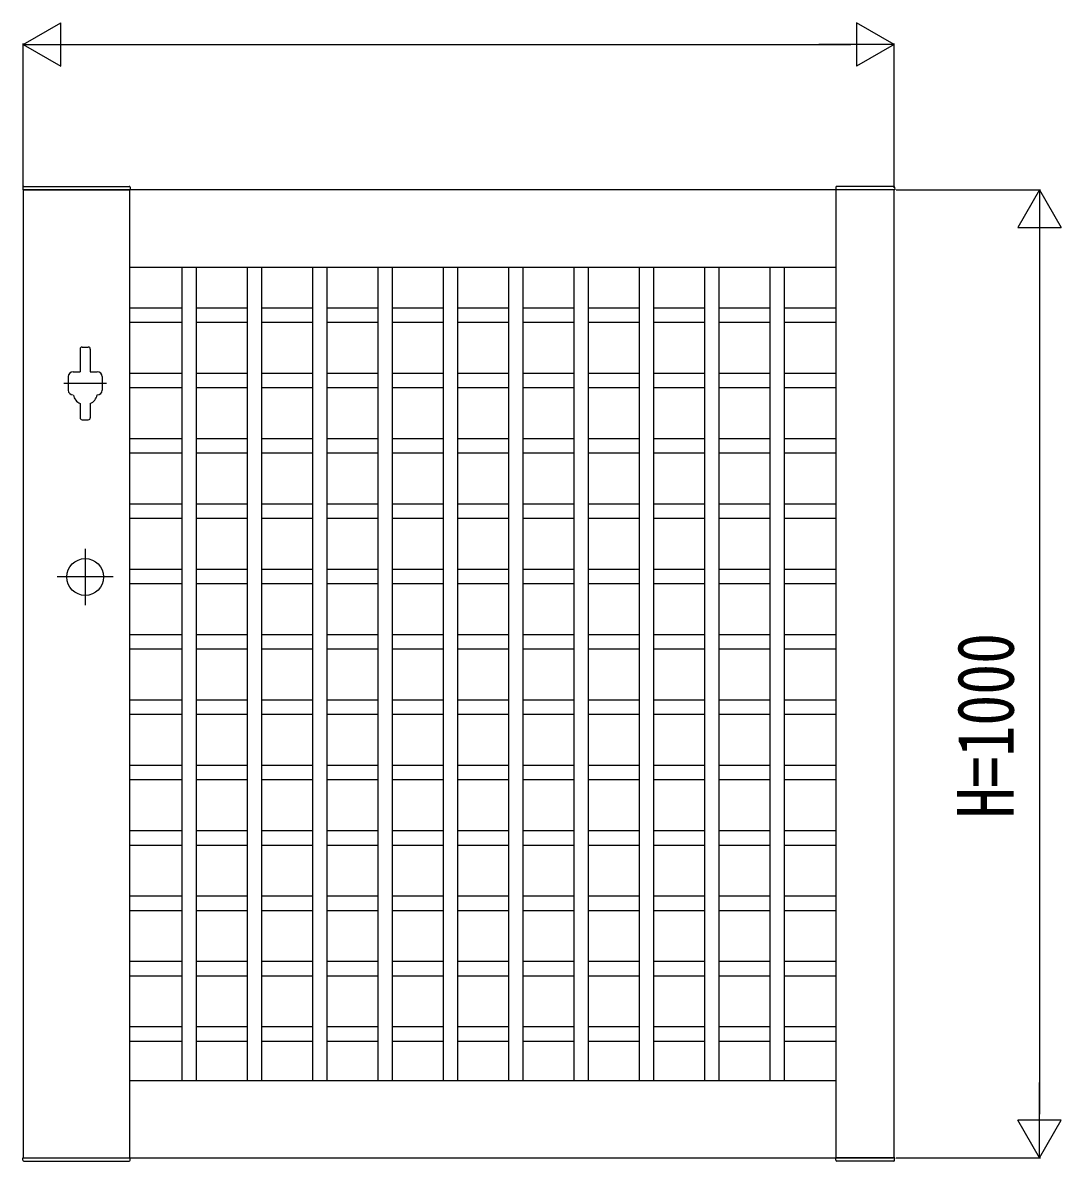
# Model space of a CAD drawing. Units: millimetres, scale not verified. Extents: x -8410 to 8410, y -5940 to 5940.
# Drawn here: x 1790 to 2863, y -1254 to -78 of the extents above; entities that cross this region are included whole.
import ezdxf
from ezdxf.enums import TextEntityAlignment as Align

# ---------------------------------------------------------------- set-up
doc = ezdxf.new("R2010")
doc.units = ezdxf.units.MM
doc.header["$LTSCALE"] = 30
for name, color, linetype in [('0-2_YKK_11', 7, 'Continuous'), ('0-3_YKK_11E', 7, 'Continuous'), ('0-4_YKK_A1', 4, 'Continuous'), ('0-5_YKK_D', 6, 'Continuous')]:
    doc.layers.add(name, color=color, linetype=linetype)
doc.styles.add('ＭＳ ゴシック', font='')
doc.styles.get('ＭＳ ゴシック').set_extended_font_data('MS Gothic')

msp = doc.modelspace()

# ---------------------------------------------------------------- linework, layer by layer
at = {"layer": '0-2_YKK_11'}
for p, q in [((1900.04, -1250), (1900.04, -250)), ((2630.04, -1250), (2630.04, -250)), ((1900.04, -330), (2630.04, -330)), ((1900.04, -1170), (2630.04, -1170))]:
    msp.add_line(p, q, dxfattribs=at)
msp.add_lwpolyline([(1790.04, -250), (1790.04, -1250), (2690.04, -1250), (2690.04, -250)], close=True, dxfattribs=at)
at = {"layer": '0-3_YKK_11E'}
for p, q in [((1953.79, -330), (1953.79, -1170)), ((1968.79, -330), (1968.79, -1170)), ((2021.29, -330), (2021.29, -1170)), ((2036.29, -330), (2036.29, -1170)), ((2088.79, -330), (2088.79, -1170)), ((2103.79, -330), (2103.79, -1170)), ((2156.29, -330), (2156.29, -1170)), ((2171.29, -330), (2171.29, -1170)), ((2223.79, -330), (2223.79, -1170)), ((2238.79, -330), (2238.79, -1170)), ((2291.29, -330), (2291.29, -1170)), ((2306.29, -330), (2306.29, -1170)), ((2358.79, -330), (2358.79, -1170)), ((2373.79, -330), (2373.79, -1170)), ((2426.29, -330), (2426.29, -1170)), ((2441.29, -330), (2441.29, -1170)), ((2493.79, -330), (2493.79, -1170)), ((2508.79, -330), (2508.79, -1170)), ((2561.29, -330), (2561.29, -1170)), ((2576.29, -330), (2576.29, -1170)), ((1900.04, -371.85), (1953.79, -371.85)), ((1968.79, -371.85), (2021.29, -371.85)), ((2036.29, -371.85), (2088.79, -371.85)), ((2103.79, -371.85), (2156.29, -371.85)), ((2171.29, -371.85), (2223.79, -371.85)), ((2238.79, -371.85), (2291.29, -371.85)), ((2306.29, -371.85), (2358.79, -371.85)), ((2373.79, -371.85), (2426.29, -371.85)), ((2441.29, -371.85), (2493.79, -371.85)), ((2508.79, -371.85), (2561.29, -371.85)), ((2576.29, -371.85), (2630.04, -371.85)), ((1900.04, -386.85), (1953.79, -386.85)), ((1968.79, -386.85), (2021.29, -386.85)), ((2036.29, -386.85), (2088.79, -386.85)), ((2103.79, -386.85), (2156.29, -386.85)), ((2171.29, -386.85), (2223.79, -386.85)), ((2238.79, -386.85), (2291.29, -386.85)), ((2306.29, -386.85), (2358.79, -386.85)), ((2373.79, -386.85), (2426.29, -386.85)), ((2441.29, -386.85), (2493.79, -386.85)), ((2508.79, -386.85), (2561.29, -386.85)), ((2576.29, -386.85), (2630.04, -386.85)), ((1900.04, -439.35), (1953.79, -439.35)), ((1968.79, -439.35), (2021.29, -439.35)), ((2036.29, -439.35), (2088.79, -439.35)), ((2103.79, -439.35), (2156.29, -439.35)), ((2171.29, -439.35), (2223.79, -439.35)), ((2238.79, -439.35), (2291.29, -439.35)), ((2306.29, -439.35), (2358.79, -439.35)), ((2373.79, -439.35), (2426.29, -439.35)), ((2441.29, -439.35), (2493.79, -439.35)), ((2508.79, -439.35), (2561.29, -439.35)), ((2576.29, -439.35), (2630.04, -439.35)), ((1900.04, -454.35), (1953.79, -454.35)), ((1968.79, -454.35), (2021.29, -454.35)), ((2036.29, -454.35), (2088.79, -454.35)), ((2103.79, -454.35), (2156.29, -454.35)), ((2171.29, -454.35), (2223.79, -454.35)), ((2238.79, -454.35), (2291.29, -454.35)), ((2306.29, -454.35), (2358.79, -454.35)), ((2373.79, -454.35), (2426.29, -454.35)), ((2441.29, -454.35), (2493.79, -454.35)), ((2508.79, -454.35), (2561.29, -454.35)), ((2576.29, -454.35), (2630.04, -454.35)), ((1900.04, -506.85), (1953.79, -506.85)), ((1968.79, -506.85), (2021.29, -506.85)), ((2036.29, -506.85), (2088.79, -506.85)), ((2103.79, -506.85), (2156.29, -506.85)), ((2171.29, -506.85), (2223.79, -506.85)), ((2238.79, -506.85), (2291.29, -506.85)), ((2306.29, -506.85), (2358.79, -506.85)), ((2373.79, -506.85), (2426.29, -506.85)), ((2441.29, -506.85), (2493.79, -506.85)), ((2508.79, -506.85), (2561.29, -506.85)), ((2576.29, -506.85), (2630.04, -506.85)), ((1900.04, -521.85), (1953.79, -521.85)), ((1968.79, -521.85), (2021.29, -521.85)), ((2036.29, -521.85), (2088.79, -521.85)), ((2103.79, -521.85), (2156.29, -521.85)), ((2171.29, -521.85), (2223.79, -521.85)), ((2238.79, -521.85), (2291.29, -521.85)), ((2306.29, -521.85), (2358.79, -521.85)), ((2373.79, -521.85), (2426.29, -521.85)), ((2441.29, -521.85), (2493.79, -521.85)), ((2508.79, -521.85), (2561.29, -521.85)), ((2576.29, -521.85), (2630.04, -521.85)), ((1900.04, -574.35), (1953.79, -574.35)), ((1968.79, -574.35), (2021.29, -574.35)), ((2036.29, -574.35), (2088.79, -574.35)), ((2103.79, -574.35), (2156.29, -574.35)), ((2171.29, -574.35), (2223.79, -574.35)), ((2238.79, -574.35), (2291.29, -574.35)), ((2306.29, -574.35), (2358.79, -574.35)), ((2373.79, -574.35), (2426.29, -574.35)), ((2441.29, -574.35), (2493.79, -574.35)), ((2508.79, -574.35), (2561.29, -574.35)), ((2576.29, -574.35), (2630.04, -574.35)), ((1900.04, -589.35), (1953.79, -589.35)), ((1968.79, -589.35), (2021.29, -589.35)), ((2036.29, -589.35), (2088.79, -589.35)), ((2103.79, -589.35), (2156.29, -589.35)), ((2171.29, -589.35), (2223.79, -589.35)), ((2238.79, -589.35), (2291.29, -589.35)), ((2306.29, -589.35), (2358.79, -589.35)), ((2373.79, -589.35), (2426.29, -589.35)), ((2441.29, -589.35), (2493.79, -589.35)), ((2508.79, -589.35), (2561.29, -589.35)), ((2576.29, -589.35), (2630.04, -589.35)), ((1900.04, -641.85), (1953.79, -641.85)), ((1968.79, -641.85), (2021.29, -641.85)), ((2036.29, -641.85), (2088.79, -641.85)), ((2103.79, -641.85), (2156.29, -641.85)), ((2171.29, -641.85), (2223.79, -641.85)), ((2238.79, -641.85), (2291.29, -641.85)), ((2306.29, -641.85), (2358.79, -641.85)), ((2373.79, -641.85), (2426.29, -641.85)), ((2441.29, -641.85), (2493.79, -641.85)), ((2508.79, -641.85), (2561.29, -641.85)), ((2576.29, -641.85), (2630.04, -641.85)), ((1900.04, -656.85), (1953.79, -656.85)), ((1968.79, -656.85), (2021.29, -656.85)), ((2036.29, -656.85), (2088.79, -656.85)), ((2103.79, -656.85), (2156.29, -656.85)), ((2171.29, -656.85), (2223.79, -656.85)), ((2238.79, -656.85), (2291.29, -656.85)), ((2306.29, -656.85), (2358.79, -656.85)), ((2373.79, -656.85), (2426.29, -656.85)), ((2441.29, -656.85), (2493.79, -656.85)), ((2508.79, -656.85), (2561.29, -656.85)), ((2576.29, -656.85), (2630.04, -656.85)), ((1900.04, -709.35), (1953.79, -709.35)), ((1968.79, -709.35), (2021.29, -709.35)), ((2036.29, -709.35), (2088.79, -709.35)), ((2103.79, -709.35), (2156.29, -709.35)), ((2171.29, -709.35), (2223.79, -709.35)), ((2238.79, -709.35), (2291.29, -709.35)), ((2306.29, -709.35), (2358.79, -709.35)), ((2373.79, -709.35), (2426.29, -709.35)), ((2441.29, -709.35), (2493.79, -709.35)), ((2508.79, -709.35), (2561.29, -709.35)), ((2576.29, -709.35), (2630.04, -709.35)), ((1900.04, -724.35), (1953.79, -724.35)), ((1968.79, -724.35), (2021.29, -724.35)), ((2036.29, -724.35), (2088.79, -724.35)), ((2103.79, -724.35), (2156.29, -724.35)), ((2171.29, -724.35), (2223.79, -724.35)), ((2238.79, -724.35), (2291.29, -724.35)), ((2306.29, -724.35), (2358.79, -724.35)), ((2373.79, -724.35), (2426.29, -724.35)), ((2441.29, -724.35), (2493.79, -724.35)), ((2508.79, -724.35), (2561.29, -724.35)), ((2576.29, -724.35), (2630.04, -724.35)), ((1900.04, -776.85), (1953.79, -776.85)), ((1968.79, -776.85), (2021.29, -776.85)), ((2036.29, -776.85), (2088.79, -776.85)), ((2103.79, -776.85), (2156.29, -776.85)), ((2171.29, -776.85), (2223.79, -776.85)), ((2238.79, -776.85), (2291.29, -776.85)), ((2306.29, -776.85), (2358.79, -776.85)), ((2373.79, -776.85), (2426.29, -776.85)), ((2441.29, -776.85), (2493.79, -776.85)), ((2508.79, -776.85), (2561.29, -776.85)), ((2576.29, -776.85), (2630.04, -776.85)), ((1900.04, -791.85), (1953.79, -791.85)), ((1968.79, -791.85), (2021.29, -791.85)), ((2036.29, -791.85), (2088.79, -791.85)), ((2103.79, -791.85), (2156.29, -791.85)), ((2171.29, -791.85), (2223.79, -791.85)), ((2238.79, -791.85), (2291.29, -791.85)), ((2306.29, -791.85), (2358.79, -791.85)), ((2373.79, -791.85), (2426.29, -791.85)), ((2441.29, -791.85), (2493.79, -791.85)), ((2508.79, -791.85), (2561.29, -791.85)), ((2576.29, -791.85), (2630.04, -791.85)), ((1900.04, -844.35), (1953.79, -844.35)), ((1968.79, -844.35), (2021.29, -844.35)), ((2036.29, -844.35), (2088.79, -844.35)), ((2103.79, -844.35), (2156.29, -844.35)), ((2171.29, -844.35), (2223.79, -844.35)), ((2238.79, -844.35), (2291.29, -844.35)), ((2306.29, -844.35), (2358.79, -844.35)), ((2373.79, -844.35), (2426.29, -844.35)), ((2441.29, -844.35), (2493.79, -844.35)), ((2508.79, -844.35), (2561.29, -844.35)), ((2576.29, -844.35), (2630.04, -844.35)), ((1900.04, -859.35), (1953.79, -859.35)), ((1968.79, -859.35), (2021.29, -859.35)), ((2036.29, -859.35), (2088.79, -859.35)), ((2103.79, -859.35), (2156.29, -859.35)), ((2171.29, -859.35), (2223.79, -859.35)), ((2238.79, -859.35), (2291.29, -859.35)), ((2306.29, -859.35), (2358.79, -859.35)), ((2373.79, -859.35), (2426.29, -859.35)), ((2441.29, -859.35), (2493.79, -859.35)), ((2508.79, -859.35), (2561.29, -859.35)), ((2576.29, -859.35), (2630.04, -859.35)), ((1900.04, -911.85), (1953.79, -911.85)), ((1968.79, -911.85), (2021.29, -911.85)), ((2036.29, -911.85), (2088.79, -911.85)), ((2103.79, -911.85), (2156.29, -911.85)), ((2171.29, -911.85), (2223.79, -911.85)), ((2238.79, -911.85), (2291.29, -911.85)), ((2306.29, -911.85), (2358.79, -911.85)), ((2373.79, -911.85), (2426.29, -911.85)), ((2441.29, -911.85), (2493.79, -911.85)), ((2508.79, -911.85), (2561.29, -911.85)), ((2576.29, -911.85), (2630.04, -911.85)), ((1900.04, -926.85), (1953.79, -926.85)), ((1968.79, -926.85), (2021.29, -926.85)), ((2036.29, -926.85), (2088.79, -926.85)), ((2103.79, -926.85), (2156.29, -926.85)), ((2171.29, -926.85), (2223.79, -926.85)), ((2238.79, -926.85), (2291.29, -926.85)), ((2306.29, -926.85), (2358.79, -926.85)), ((2373.79, -926.85), (2426.29, -926.85)), ((2441.29, -926.85), (2493.79, -926.85)), ((2508.79, -926.85), (2561.29, -926.85)), ((2576.29, -926.85), (2630.04, -926.85)), ((1900.04, -979.35), (1953.79, -979.35)), ((1968.79, -979.35), (2021.29, -979.35)), ((2036.29, -979.35), (2088.79, -979.35)), ((2103.79, -979.35), (2156.29, -979.35)), ((2171.29, -979.35), (2223.79, -979.35)), ((2238.79, -979.35), (2291.29, -979.35)), ((2306.29, -979.35), (2358.79, -979.35)), ((2373.79, -979.35), (2426.29, -979.35)), ((2441.29, -979.35), (2493.79, -979.35)), ((2508.79, -979.35), (2561.29, -979.35)), ((2576.29, -979.35), (2630.04, -979.35)), ((1900.04, -994.35), (1953.79, -994.35)), ((1968.79, -994.35), (2021.29, -994.35)), ((2036.29, -994.35), (2088.79, -994.35)), ((2103.79, -994.35), (2156.29, -994.35)), ((2171.29, -994.35), (2223.79, -994.35)), ((2238.79, -994.35), (2291.29, -994.35)), ((2306.29, -994.35), (2358.79, -994.35)), ((2373.79, -994.35), (2426.29, -994.35)), ((2441.29, -994.35), (2493.79, -994.35)), ((2508.79, -994.35), (2561.29, -994.35)), ((2576.29, -994.35), (2630.04, -994.35)), ((1900.04, -1046.85), (1953.79, -1046.85)), ((1968.79, -1046.85), (2021.29, -1046.85)), ((2036.29, -1046.85), (2088.79, -1046.85)), ((2103.79, -1046.85), (2156.29, -1046.85)), ((2171.29, -1046.85), (2223.79, -1046.85)), ((2238.79, -1046.85), (2291.29, -1046.85)), ((2306.29, -1046.85), (2358.79, -1046.85)), ((2373.79, -1046.85), (2426.29, -1046.85)), ((2441.29, -1046.85), (2493.79, -1046.85)), ((2508.79, -1046.85), (2561.29, -1046.85)), ((2576.29, -1046.85), (2630.04, -1046.85)), ((1900.04, -1061.85), (1953.79, -1061.85)), ((1968.79, -1061.85), (2021.29, -1061.85)), ((2036.29, -1061.85), (2088.79, -1061.85)), ((2103.79, -1061.85), (2156.29, -1061.85)), ((2171.29, -1061.85), (2223.79, -1061.85)), ((2238.79, -1061.85), (2291.29, -1061.85)), ((2306.29, -1061.85), (2358.79, -1061.85)), ((2373.79, -1061.85), (2426.29, -1061.85)), ((2441.29, -1061.85), (2493.79, -1061.85)), ((2508.79, -1061.85), (2561.29, -1061.85)), ((2576.29, -1061.85), (2630.04, -1061.85)), ((1900.04, -1114.35), (1953.79, -1114.35)), ((1968.79, -1114.35), (2021.29, -1114.35)), ((2036.29, -1114.35), (2088.79, -1114.35)), ((2103.79, -1114.35), (2156.29, -1114.35)), ((2171.29, -1114.35), (2223.79, -1114.35)), ((2238.79, -1114.35), (2291.29, -1114.35)), ((2306.29, -1114.35), (2358.79, -1114.35)), ((2373.79, -1114.35), (2426.29, -1114.35)), ((2441.29, -1114.35), (2493.79, -1114.35)), ((2508.79, -1114.35), (2561.29, -1114.35)), ((2576.29, -1114.35), (2630.04, -1114.35)), ((1900.04, -1129.35), (1953.79, -1129.35)), ((1968.79, -1129.35), (2021.29, -1129.35)), ((2036.29, -1129.35), (2088.79, -1129.35)), ((2103.79, -1129.35), (2156.29, -1129.35)), ((2171.29, -1129.35), (2223.79, -1129.35)), ((2238.79, -1129.35), (2291.29, -1129.35)), ((2306.29, -1129.35), (2358.79, -1129.35)), ((2373.79, -1129.35), (2426.29, -1129.35)), ((2441.29, -1129.35), (2493.79, -1129.35)), ((2508.79, -1129.35), (2561.29, -1129.35)), ((2576.29, -1129.35), (2630.04, -1129.35))]:
    msp.add_line(p, q, dxfattribs=at)
at = {"layer": '0-4_YKK_A1'}
for p, q in [((1790.67, -246.5), (1899.41, -246.5)), ((2689.41, -246.5), (2630.67, -246.5)), ((1789.67, -247.45), (1789.54, -250)), ((1789.54, -250), (1900.54, -250)), ((1900.41, -247.45), (1900.54, -250)), ((2629.67, -247.45), (2629.54, -250)), ((2690.54, -250), (2629.54, -250)), ((2690.41, -247.45), (2690.54, -250)), ((1848.79, -414.5), (1848.79, -438)), ((1850.79, -412.5), (1857.29, -412.5)), ((1859.29, -414.5), (1859.29, -438)), ((1836.54, -443), (1836.54, -457)), ((1841.54, -438), (1848.79, -438)), ((1859.29, -438), (1866.54, -438)), ((1871.54, -443), (1871.54, -457)), ((1876.04, -450), (1832.04, -450)), ((1848.79, -470.84), (1848.79, -485.5)), ((1859.29, -470.84), (1859.29, -485.5)), ((1850.79, -487.5), (1857.29, -487.5)), ((1854.04, -621), (1854.04, -679)), ((1883.04, -650), (1825.04, -650)), ((1789.54, -1250), (1900.54, -1250)), ((1789.67, -1252.55), (1789.54, -1250)), ((1790.67, -1253.5), (1899.41, -1253.5)), ((1900.41, -1252.55), (1900.54, -1250)), ((2690.54, -1250), (2629.54, -1250)), ((2629.67, -1252.55), (2629.54, -1250)), ((2689.41, -1253.5), (2630.67, -1253.5)), ((2690.41, -1252.55), (2690.54, -1250))]:
    msp.add_line(p, q, dxfattribs=at)
msp.add_circle((1854.04, -650), 19, dxfattribs=at)
for centre, radius, start, end in [((1790.67, -247.5), 1, 90, 177), ((1899.41, -247.5), 1, 3, 90), ((2630.67, -247.5), 1, 90, 177), ((2689.41, -247.5), 1, 3, 90), ((1850.79, -414.5), 2, 90, 180), ((1857.29, -414.5), 2, 0, 90), ((1841.54, -443), 5, 90, 180), ((1866.54, -443), 5, 0, 90), ((1841.54, -457), 5, 180, 270), ((1866.54, -457), 5, 270, 0), ((1854.04, -459.56), 12.5, 191.55262, 245.16541), ((1854.04, -459.5), 12.5, 294.83459, 348.44738), ((1854.04, -459.56), 12.5, 294.83459, 348.44738), ((1850.79, -485.5), 2, 180, 270), ((1857.29, -485.5), 2, 270, 0), ((1790.67, -1252.5), 1, 183, 270), ((1899.41, -1252.5), 1, 270, 357), ((2630.67, -1252.5), 1, 183, 270), ((2689.41, -1252.5), 1, 270, 357)]:
    msp.add_arc(centre, radius, start, end, dxfattribs=at)
at = {"layer": '0-5_YKK_D'}
for p, q in [((1790.04, -100), (1829.01, -77.5)), ((1829.01, -122.5), (1829.01, -77.5)), ((2690.04, -100), (2651.07, -77.5)), ((2651.07, -77.5), (2651.07, -122.5)), ((1790.04, -248), (1790.04, -99)), ((1790.04, -100), (1829.01, -122.5)), ((1790.04, -100), (1867.98, -100)), ((1835.04, -100), (2645.04, -100)), ((2690.04, -100), (2612.1, -100)), ((2690.04, -100), (2651.07, -122.5)), ((2690.04, -248), (2690.04, -99)), ((2692.04, -250), (2841.04, -250)), ((2840.04, -250), (2817.54, -288.97)), ((2840.04, -250), (2862.54, -288.97)), ((2840.04, -250), (2840.04, -327.94)), ((2817.54, -288.97), (2862.54, -288.97)), ((2840.04, -295), (2840.04, -1205)), ((2840.04, -1250), (2840.04, -1172.06)), ((2840.04, -1250), (2817.54, -1211.03)), ((2862.54, -1211.03), (2817.54, -1211.03)), ((2840.04, -1250), (2862.54, -1211.03)), ((2692.04, -1250), (2841.04, -1250))]:
    msp.add_line(p, q, dxfattribs=at)

# ---------------------------------------------------------------- texts
at = {"layer": '0-5_YKK_D', "style": 'ＭＳ ゴシック', "width": 0.8}
msp.add_text('H=1000', height=58.65, rotation=90, dxfattribs=at).set_placement((2831.04, -899.33), align=Align.BOTTOM_LEFT)

doc.saveas('drawing.dxf')
